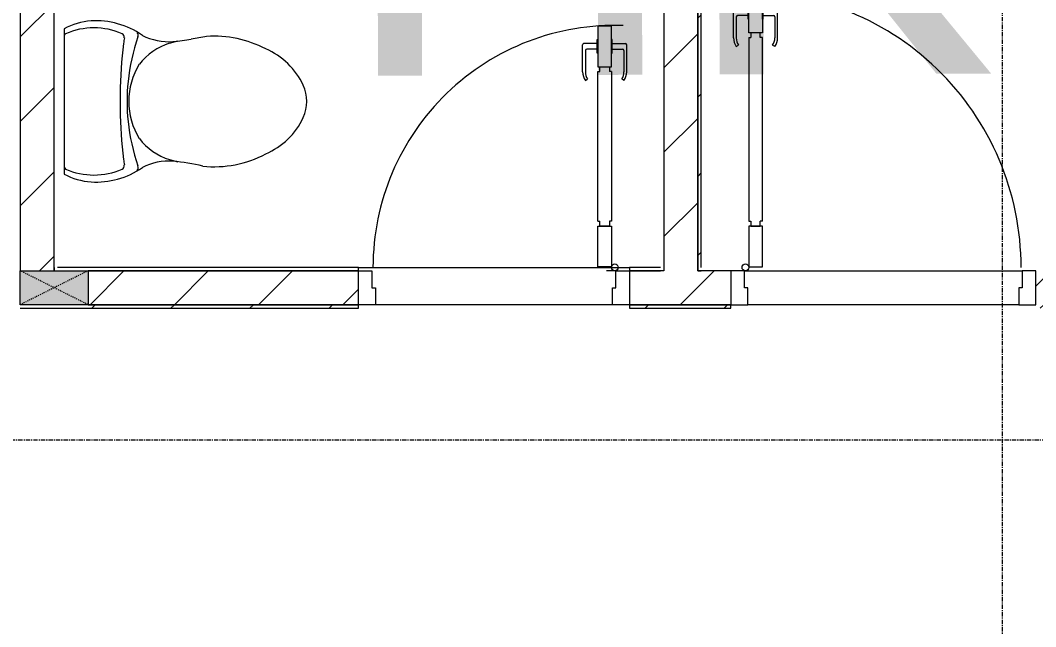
# Model space of a CAD drawing. Header units: millimetres. Extents: x -24439 to 198341, y -52871 to 149926.
# Drawn here: x 103053 to 106051, y 27887 to 29676 of the extents above; entities that cross this region are included whole.
import ezdxf

# ---------------------------------------------------------------- set-up
doc = ezdxf.new("R2010")
doc.units = ezdxf.units.MM
for name, pattern in [('Dash', [6, 3, -3]), ('Grid Line', [22.225, 12.7, -3.175, 3.175, -3.175]), ('NET VAN', [1.06, 0.53, -0.53])]:
    doc.linetypes.add(name, pattern=pattern)
for name, color, linetype, lineweight in [('0-1', 7, 'Continuous', 5), ('A-DETL-GENF-1', 9, 'Continuous', 9), ('A-DETL-GENF-2', 9, 'NET VAN', 9), ('A-DOOR-1', 9, 'Continuous', 9), ('A-FLOR-1', 9, 'Continuous', 9), ('A-WALL-1', 253, 'Continuous', 18), ('A-WALL-2', 9, 'Continuous', 9), ('A-WALL-PATT-1', 10, 'Continuous', 9), ('A-WALL-PATT-2', 9, 'Continuous', 9), ('G-IMPT-6', 7, 'Continuous', 9), ('I-WALL-1', 253, 'Continuous', 18), ('I-WALL-2', 9, 'Continuous', 9), ('P-SANR-FIXT-1', 9, 'Continuous', 9), ('S-COLS-2', 253, 'Continuous', 18), ('S-COLS-3', 9, 'Continuous', 9), ('S-COLS-HDLN-1', 9, 'Dash', 9), ('S-GRID-1', 1, 'Grid Line', 9)]:
    doc.layers.add(name, color=color, linetype=linetype, lineweight=lineweight)
doc.styles.add('Arial_4', font='arial_0.ttf', dxfattribs={"height": 1000})
pattern_1 = [(45, (0, 0), (-124.4508, 124.4508), [])]
pattern_2 = [(45, (0, 0), (-116.67262, 116.67262), [])]

# ---------------------------------------------------------------- blocks, each defined once
blk = doc.blocks.new('DOOR_CW_01 CANH MO-PANEL KINH - DIW_01-900x2200-CỬA GỖ VÂN LAMINATE-553393-TKCS_MB ĐỊNH VỊ CAO ĐỘ THIẾT KẾ')
at = {"layer": 'A-DETL-GENF-1'}
for p, q in [((-397, 872), (-357, 872)), ((-397, 752), (-397, 872)), ((-357, 872), (-357, 752)), ((-442, 737), (-442, 816.5)), ((-399, 820.5), (-438, 820.5)), ((-399, 831.8), (-397, 831.8)), ((-399, 792.2), (-399, 831.8)), ((-397, 792.2), (-397, 831.8)), ((-357, 792.2), (-357, 831.8)), ((-355, 831.8), (-357, 831.8)), ((-355, 792.2), (-355, 831.8)), ((-355, 820.5), (-316, 820.5)), ((-312, 737), (-312, 816.5)), ((-434, 799.5), (-434, 737)), ((-399, 803.5), (-430, 803.5)), ((-397, 792.2), (-399, 792.2)), ((-357, 792.2), (-355, 792.2)), ((-355, 803.5), (-324, 803.5)), ((-320, 799.5), (-320, 737)), ((-357, 752), (-397, 752)), ((-363, 752), (-391, 752)), ((-391, 752), (-391, 738)), ((-363, 738), (-363, 752)), ((-397, 738), (-391, 738)), ((-397, 738), (-397, 196)), ((-357, 738), (-363, 738)), ((-357, 196), (-357, 738)), ((-433.9, 711.2), (-427.3, 715.8)), ((-320.1, 711.2), (-326.7, 715.8)), ((-397, 196), (-391, 196)), ((-357, 182), (-397, 182)), ((-397, 182), (-397, 62)), ((-391, 196), (-391, 182)), ((-391, 182), (-363, 182)), ((-357, 196), (-363, 196)), ((-363, 182), (-363, 196)), ((-357, 62), (-357, 182)), ((-397, 62), (-357, 62))]:
    blk.add_line(p, q, dxfattribs=at)
blk.add_circle((-407, 60), 10, dxfattribs=at)
for centre, radius, start, end in [((-407, 60), 814, 360, 92), ((-438, 816.5), 4, 90, 180), ((-316, 816.5), 4, 0, 90), ((-430, 799.5), 4, 90, 180), ((-324, 799.5), 4, 360, 90), ((-397, 737), 45, 180, 215), ((-397, 737), 37, 180, 215), ((-357, 737), 37, 325, 0), ((-357, 737), 45, 325, 0)]:
    blk.add_arc(centre, radius, start, end, dxfattribs=at)
at = {"layer": 'A-DOOR-1'}
for p, q in [((-410, 50), (-450, 50)), ((-450, 50), (-450, -50)), ((-410, 0), (-410, 50)), ((-407, 50), (-382, 50)), ((450, 50), (410, 50)), ((410, 50), (410, 0)), ((450, -50), (450, 50)), ((-400, 0), (-410, 0)), ((-400, -50), (-400, 0)), ((410, 0), (400, 0)), ((400, 0), (400, -50)), ((-450, -50), (-400, -50)), ((400, -50), (450, -50))]:
    blk.add_line(p, q, dxfattribs=at)
blk = doc.blocks.new('DOOR_CW_01 CANH MO-PANEL KINH - DIG_02-800x2200-CỬA NHÔM KÍNH-401063-TKCS_MB ĐỊNH VỊ CAO ĐỘ THIẾT KẾ')
at = {"layer": 'A-DETL-GENF-1'}
for p, q in [((-347, -182), (-347, -62)), ((-347, -62), (-307, -62)), ((-307, -62), (-307, -182)), ((-307, -182), (-347, -182)), ((-347, -196), (-341, -196)), ((-347, -638), (-347, -196)), ((-341, -196), (-341, -182)), ((-341, -182), (-313, -182)), ((-313, -182), (-313, -196)), ((-307, -196), (-313, -196)), ((-307, -196), (-307, -638)), ((-383.9, -611.2), (-377.3, -615.8)), ((-270.1, -611.2), (-276.7, -615.8)), ((-392, -637), (-392, -716.5)), ((-384, -699.5), (-384, -637)), ((-347, -638), (-341, -638)), ((-307, -652), (-347, -652)), ((-347, -652), (-347, -772)), ((-341, -652), (-341, -638)), ((-313, -652), (-341, -652)), ((-307, -638), (-313, -638)), ((-313, -638), (-313, -652)), ((-307, -772), (-307, -652)), ((-270, -699.5), (-270, -637)), ((-262, -637), (-262, -716.5)), ((-349, -703.5), (-380, -703.5)), ((-349, -692.2), (-349, -731.8)), ((-347, -692.2), (-349, -692.2)), ((-347, -692.2), (-347, -731.8)), ((-307, -692.2), (-307, -731.8)), ((-307, -692.2), (-305, -692.2)), ((-305, -692.2), (-305, -731.8)), ((-305, -703.5), (-274, -703.5)), ((-349, -720.5), (-388, -720.5)), ((-349, -731.8), (-347, -731.8)), ((-305, -731.8), (-307, -731.8)), ((-305, -720.5), (-266, -720.5)), ((-347, -772), (-307, -772))]:
    blk.add_line(p, q, dxfattribs=at)
blk.add_circle((-357, -60), 10, dxfattribs=at)
for centre, radius, start, end in [((-357, -60), 714, 268, 0), ((-347, -637), 45, 145, 180), ((-347, -637), 37, 145, 180), ((-307, -637), 37, 0, 35), ((-307, -637), 45, 360, 35), ((-388, -716.5), 4, 180, 270), ((-380, -699.5), 4, 180, 270), ((-274, -699.5), 4, 270, 0), ((-266, -716.5), 4, 270, 0)]:
    blk.add_arc(centre, radius, start, end, dxfattribs=at)
at = {"layer": 'A-DOOR-1'}
for p, q in [((-400, -50), (-400, 50)), ((-400, 50), (-350, 50)), ((-350, 50), (-350, 0)), ((350, 0), (350, 50)), ((350, 50), (400, 50)), ((400, 50), (400, -50)), ((-360, 0), (-360, -50)), ((-350, 0), (-360, 0)), ((360, 0), (350, 0)), ((360, -50), (360, 0)), ((-360, -50), (-400, -50)), ((-357, -50), (-332, -50)), ((400, -50), (360, -50))]:
    blk.add_line(p, q, dxfattribs=at)
blk = doc.blocks.new('TOILET - TOILET-348229-TKCS_MB ĐỊNH VỊ CAO ĐỘ THIẾT KẾ')
at = {"layer": 'P-SANR-FIXT-1'}
for p, q in [((214.2, -19.1), (-214.2, -19.1)), ((194, -19.9), (-194, -19.9)), ((-171.7, -330.3), (-178.6, -355.5)), ((171.7, -330.3), (178.6, -355.5))]:
    blk.add_line(p, q, dxfattribs=at)
for centre, radius, start, end in [((-46.1, -111.1), 191.6, 151.2809, 176.4513), ((-9.8, -107.2), 207.3, 156.2862, 203.7138), ((-193.7, -26.4), 6.48, 92.3168, 156.2862), ((193.7, -26.4), 6.48, 23.7138, 87.6832), ((9.8, -107.2), 207.3, 336.2862, 23.7138), ((46.1, -111.1), 191.6, 3.5487, 28.7191), ((1.9, -114.1), 239.7, 176.4513, 195.2961), ((-1.9, -114.1), 239.7, 344.7039, 3.5487), ((-4, -115.7), 233.6, 195.2961, 215.2147), ((4, -115.7), 233.6, 324.7853, 344.7039), ((-189.1, -185.5), 11.7, 205.4105, 277.5788), ((0.6, -792.1), 586.9, 95.8322, 108.9927), ((178.9, -2951.3), 2778.4, 97.2351, 97.5788), ((-14.3, -1400.4), 1215.6, 90.3974, 97.407), ((0, -786.7), 581.5, 84.1678, 95.8322), ((0, -3462.8), 3278, 89.6026, 90.3974), ((14.3, -1400.4), 1215.6, 82.593, 89.6026), ((-0.6, -792.1), 586.9, 71.0073, 84.1678), ((-178.9, -2951.3), 2778.4, 82.4212, 82.7649), ((189.1, -185.5), 11.7, 262.4212, 334.5895), ((-195, -224.1), 13.8, 230.6724, 288.9927), ((0, -416), 206.1, 90, 122.0732), ((0, -416), 206.1, 57.9268, 90), ((195, -224.1), 13.8, 251.0073, 309.3276), ((-343.5, -327.4), 167.3, 355.4559, 27.38), ((-0.4, -384), 179.5, 127.4036, 162.5964), ((0.4, -384), 179.5, 17.4036, 52.5964), ((343.5, -327.4), 167.3, 152.62, 184.5441), ((-719.2, -297.5), 544.3, 346.0536, 355.4559), ((719.2, -297.5), 544.3, 184.5441, 190.2879), ((-1948.3, -805.1), 2171.2, 9.681, 10.8949), ((137.1, -461.2), 329.8, 174.3487, 207.6878), ((-137.1, -461.2), 329.8, 332.3122, 3.6835), ((45.1, -528.6), 217.6, 203.2216, 244.7718), ((-45.1, -528.6), 217.6, 295.2282, 336.7784), ((0, -624.4), 111.7, 244.7718, 295.2282)]:
    blk.add_arc(centre, radius, start, end, dxfattribs=at)
blk = doc.blocks.new('G1_SOF - BO TRU - 100x200-V62-TKCS_MB ĐỊNH VỊ CAO ĐỘ THIẾT KẾ')
at = {"layer": 'S-COLS-3'}
blk.add_hatch(color=256, dxfattribs=at).paths.add_polyline_path([(-50, -100), (50, -100), (50, 100), (-50, 100)])
at = {"layer": 'S-COLS-2'}
for p, q in [((-50, 100), (50, 100)), ((-50, -100), (-50, 100)), ((50, 100), (50, -100)), ((50, -100), (-50, -100))]:
    blk.add_line(p, q, dxfattribs=at)
at = {"layer": 'S-COLS-HDLN-1'}
for p, q in [((50, -100), (-50, 100)), ((-50, -100), (50, 100))]:
    blk.add_line(p, q, dxfattribs=at)
blk = doc.blocks.new('NCV_TKTC_TANG 1_rvt-1-TKCS_MB ĐỊNH VỊ CAO ĐỘ THIẾT KẾ')
at = {"layer": 'A-WALL-PATT-1'}
h = blk.add_hatch(dxfattribs=at)
h.set_pattern_fill('FP_2', color=256, style=0, pattern_type=2)
h.set_pattern_definition(pattern_1)
h.paths.add_polyline_path([(103152.6, 28936.9), (103152.6, 31236.9), (103052.6, 31236.9), (103052.6, 28936.9), (103143.5, 28936.9)])
h.paths.add_polyline_path([(103152.6, 31336.9), (103152.6, 33336.9), (103052.6, 33336.9), (103052.6, 31336.9), (103147.8, 31336.9)])
h = blk.add_hatch(dxfattribs=at)
h.set_pattern_fill('FP_2', color=256, style=0, pattern_type=2)
h.set_pattern_definition(pattern_1)
h.paths.add_polyline_path([(105052.6, 28936.9), (105052.6, 30886.9), (104952.6, 30886.9), (104952.6, 28936.9)])
h = blk.add_hatch(dxfattribs=at)
h.set_pattern_fill('FP_2', color=256, style=0, pattern_type=2)
h.set_pattern_definition(pattern_1)
h.paths.add_polyline_path([(106552.6, 28836.9), (108052.6, 28836.9), (108052.6, 28936.9), (106552.6, 28936.9), (106552.6, 28843.2)])
h.paths.add_polyline_path([(103400.7, 28836.9), (104050.9, 28836.9), (104050.9, 28936.9), (103252.6, 28936.9), (103252.6, 28836.9)])
h.paths.add_polyline_path([(104850.9, 28836.9), (105150.5, 28836.9), (105150.5, 28936.9), (104850.9, 28936.9), (104850.9, 28886.9)])
h.paths.add_polyline_path([(106352.6, 28836.9), (106352.6, 28936.9), (106050.5, 28936.9), (106050.5, 28836.9)])
at = {"layer": 'A-WALL-PATT-2'}
h = blk.add_hatch(dxfattribs=at)
h.set_pattern_fill('FP_3', color=256, style=0, pattern_type=2)
h.set_pattern_definition(pattern_2)
h.paths.add_polyline_path([(105062.6, 28936.9), (105062.6, 32436.9), (105052.6, 32436.9), (105052.6, 28936.9)])
h.paths.add_polyline_path([(105062.6, 33236.9), (105062.6, 33336.9), (105052.6, 33336.9), (105052.6, 33236.9)])
h = blk.add_hatch(dxfattribs=at)
h.set_pattern_fill('FP_3', color=256, style=0, pattern_type=2)
h.set_pattern_definition(pattern_2)
h.paths.add_polyline_path([(105142.5, 28826.9), (105150.5, 28826.9), (105150.5, 28836.9), (104850.9, 28836.9), (104850.9, 28826.9), (104858.9, 28826.9)])
h.paths.add_polyline_path([(103052.6, 28826.9), (104050.9, 28826.9), (104050.9, 28836.9), (103052.6, 28836.9)])
h.paths.add_polyline_path([(106058.5, 28826.9), (106352.6, 28826.9), (106352.6, 28836.9), (106050.5, 28836.9), (106050.5, 28826.9)])
at = {"layer": 'A-FLOR-1'}
for p, q in [((105190.5, 28936.9), (106010.5, 28936.9)), ((104800.9, 28836.9), (104100.9, 28836.9)), ((106000.5, 28836.9), (105200.5, 28836.9))]:
    blk.add_line(p, q, dxfattribs=at)
at = {"layer": 'A-WALL-1'}
for p, q in [((103052.6, 31236.9), (103052.6, 28936.9)), ((104952.6, 30886.9), (104952.6, 28936.9)), ((105052.6, 28936.9), (105052.6, 30886.9)), ((103152.6, 28936.9), (103152.6, 28946.9)), ((104952.6, 28936.9), (104942.6, 28936.9)), ((105062.6, 28936.9), (105052.6, 28936.9))]:
    blk.add_line(p, q, dxfattribs=at)
at = {"layer": 'A-WALL-2'}
for p, q in [((103152.6, 28946.9), (103152.6, 31236.9)), ((104050.9, 28936.9), (103252.6, 28936.9)), ((103252.6, 28936.9), (104050.9, 28936.9)), ((104942.6, 28936.9), (104850.9, 28936.9)), ((104850.9, 28936.9), (104942.6, 28936.9)), ((105150.5, 28936.9), (105062.6, 28936.9)), ((105190.5, 28936.9), (106010.5, 28936.9)), ((103252.6, 28836.9), (104050.9, 28836.9)), ((104050.9, 28836.9), (103252.6, 28836.9)), ((104800.9, 28836.9), (104100.9, 28836.9)), ((104850.9, 28836.9), (105150.5, 28836.9)), ((105150.5, 28836.9), (104850.9, 28836.9)), ((106000.5, 28836.9), (105200.5, 28836.9))]:
    blk.add_line(p, q, dxfattribs=at)
at = {"layer": 'I-WALL-1'}
for p, q in [((105062.6, 28946.9), (105062.6, 32436.9)), ((105052.6, 31336.9), (105052.6, 28936.9)), ((103152.6, 28946.9), (103152.6, 28936.9)), ((104050.9, 28946.9), (103162.6, 28946.9)), ((104050.9, 28936.9), (104050.9, 28946.9)), ((104942.6, 28946.9), (104850.9, 28946.9)), ((104850.9, 28946.9), (104850.9, 28936.9)), ((105052.6, 28936.9), (105062.6, 28936.9)), ((103052.6, 28826.9), (104050.9, 28826.9)), ((104050.9, 28826.9), (104050.9, 28836.9)), ((104850.9, 28836.9), (104850.9, 28826.9)), ((104850.9, 28826.9), (105150.5, 28826.9)), ((105150.5, 28826.9), (105150.5, 28836.9))]:
    blk.add_line(p, q, dxfattribs=at)
at = {"layer": 'I-WALL-2'}
blk.add_line((104050.9, 28946.9), (104850.9, 28946.9), dxfattribs=at)
at = {"layer": 'A-DOOR-1'}
blk.add_blockref('DOOR_CW_01 CANH MO-PANEL KINH - DIW_01-900x2200-CỬA GỖ VÂN LAMINATE-553393-TKCS_MB ĐỊNH VỊ CAO ĐỘ THIẾT KẾ', (105600.5, 28886.9), dxfattribs=at)
at = {"layer": 'A-DOOR-1', "rotation": 180}
blk.add_blockref('DOOR_CW_01 CANH MO-PANEL KINH - DIG_02-800x2200-CỬA NHÔM KÍNH-401063-TKCS_MB ĐỊNH VỊ CAO ĐỘ THIẾT KẾ', (104450.9, 28886.9), dxfattribs=at)
at = {"layer": 'P-SANR-FIXT-1', "rotation": 89.99999999999946}
blk.add_blockref('TOILET - TOILET-348229-TKCS_MB ĐỊNH VỊ CAO ĐỘ THIẾT KẾ', (103162.6, 29436.5), dxfattribs=at)
at = {"layer": 'S-COLS-3', "rotation": 90.00000000000037}
blk.add_blockref('G1_SOF - BO TRU - 100x200-V62-TKCS_MB ĐỊNH VỊ CAO ĐỘ THIẾT KẾ', (103152.6, 28886.9), dxfattribs=at)
blk = doc.blocks.new('NCV_TKCS_251209_TONG THE HIEN TRANG SAN DUONG - NCV_TKCS_HIEN TRANG_251209a_dwg-1612995-TKCS_MB ĐỊNH VỊ CAO ĐỘ THIẾT KẾ')
at = {"layer": 'G-IMPT-6', "insert": (563584588.7, 1145004876.3), "char_height": 1000, "width": 3706.531, "attachment_point": 1, "rotation": 16.9614, "line_spacing_factor": 0.941778, "style": 'Arial_4'}
blk.add_mtext('HK 4', dxfattribs=at)
blk = doc.blocks.new('NCV_TKCS_251209_TONG THE HIEN TRANG SAN DUONG - NCV_TKCS_251209_TONG THE HIEN TRANG SAN DUONG-1605292-TKCS_MB ĐỊNH VỊ CAO ĐỘ THIẾT KẾ')
at = {"rotation": 343.2379237072182}
blk.add_blockref('NCV_TKCS_251209_TONG THE HIEN TRANG SAN DUONG - NCV_TKCS_HIEN TRANG_251209a_dwg-1612995-TKCS_MB ĐỊNH VỊ CAO ĐỘ THIẾT KẾ', (-869777547.7, -933796958.8), dxfattribs=at)

msp = doc.modelspace()

# ---------------------------------------------------------------- linework, layer by layer
at = {"layer": 'S-GRID-1'}
for p, q in [((105952.6, 20960.6), (105952.6, 80482.7)), ((131551.8, 28436.9), (29351.8, 28436.9))]:
    msp.add_line(p, q, dxfattribs=at)

# ---------------------------------------------------------------- block references
at = {"layer": '0-1'}
msp.add_blockref('NCV_TKTC_TANG 1_rvt-1-TKCS_MB ĐỊNH VỊ CAO ĐỘ THIẾT KẾ', (0, 0), dxfattribs=at)
at = {"layer": 'A-DETL-GENF-2'}
msp.add_blockref('NCV_TKCS_251209_TONG THE HIEN TRANG SAN DUONG - NCV_TKCS_251209_TONG THE HIEN TRANG SAN DUONG-1605292-TKCS_MB ĐỊNH VỊ CAO ĐỘ THIẾT KẾ', (26103.5, 9888.2), dxfattribs=at)

doc.saveas('drawing.dxf')
